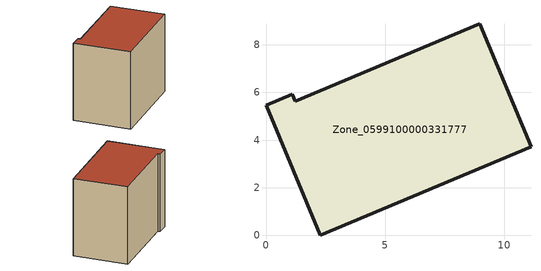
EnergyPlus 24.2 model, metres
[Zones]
Zone_0599100000331777
 floor ground (C_G): 2.28,0 0,5.46 1.11,5.92 1.22,5.64 8.98,8.89 11.13,3.71 z3.82
 wall outside (C_F): 0,5.46 2.28,0 11.13,3.71 8.98,8.89 1.22,5.64 1.11,5.92 0,5.46 z3.82:11.98
 roof outside (C_R): 8.98,8.89 1.22,5.64 1.11,5.92 0,5.46 2.28,0 11.13,3.71 z11.98
[BUILDING]
Pand.0599100000331777: North Axis=0; Terrain=City; Loads Convergence Tolerance Value=0.04; Temperature Convergence Tolerance Value=0.4; Solar Distribution=FullExterior; Maximum Number of Warmup Days=25; Minimum Number of Warmup Days=1
[Site:Location]
Rotterdam.The.Hague.AP_ZH_NLD Design_Conditions: Latitude=51.96; Longitude=4.45; Time Zone=1; Elevation=-4.5
[SITE:GROUNDTEMPERATURE:BUILDINGSURFACE]
18, 18, 18, 18, 18, 18, 18, 18, 18, 18, 18, 18
[MATERIAL] Thermal Absorptance=0.9; Solar Absorptance=0.7; Visible Absorptance=0.7
Name | Roughness | Thickness | Conductivity | Density | Specific Heat
G.TC.1975-1991 | MediumSmooth | 0.15 | 0.288461 | 540 | 1210
F.TC.1975-1991 | Rough | 0.3 | 0.230769 | 1920 | 840
R.TC.1975-1991 | MediumRough | 0.2 | 0.153846 | 1500 | 1000
[CONSTRUCTION]
C_G: G.TC.1975-1991
C_F: F.TC.1975-1991
C_R: R.TC.1975-1991
[ZONE]
Zone_0599100000331777: Type=1; Multiplier=1; Ceiling Height=Autocalculate; Volume=Autocalculate; Floor Area=autocalculate; Part of Total Floor Area=Yes
[ZONEINFILTRATION:DESIGNFLOWRATE]
Infil_Zone_0599100000331777: Zone or ZoneList or Space or SpaceList=Zone_0599100000331777; Schedule=AlwaysOn; Design Flow Rate Calculation Method=Flow/Area; Flow Rate per Floor Area=0.003; Constant Term Coefficient=1; Temperature Term Coefficient=0; Velocity Term Coefficient=0; Velocity Squared Term Coefficient=0
[HVACTEMPLATE:ZONE:IDEALLOADSAIRSYSTEM]
Zone_0599100000331777: Maximum Heating Supply Air Temperature=50; Minimum Cooling Supply Air Temperature=13; Maximum Heating Supply Air Humidity Ratio=0.0156; Minimum Cooling Supply Air Humidity Ratio=0.0077; Heating Limit=NoLimit; Cooling Limit=NoLimit; Dehumidification Control Type=ConstantSensibleHeatRatio; Cooling Sensible Heat Ratio=0.7; Dehumidification Setpoint=60; Humidification Control Type=None; Humidification Setpoint=30; Outdoor Air Method=None; Outdoor Air Flow Rate per Person=0.00944; Outdoor Air Flow Rate per Zone Floor Area=0; Outdoor Air Flow Rate per Zone=0; Demand Controlled Ventilation Type=None; Outdoor Air Economizer Type=NoEconomizer; Heat Recovery Type=None; Sensible Heat Recovery Effectiveness=0.7; Latent Heat Recovery Effectiveness=0.65
[ZONECONTROL:THERMOSTAT]
ThermostatControl_Zone_0599100000331777: Zone or ZoneList=Zone_0599100000331777; Control Type Schedule=DualSetpointControlType; Control 1=Thermostat_Zone_0599100000331777; Temperature Difference Between Cutout And Setpoint=0
[THERMOSTATSETPOINT:DUALSETPOINT]
Thermostat_Zone_0599100000331777: Heating Setpoint Temperature Schedule=HeatingSetpoint_Zone_0599100000331777; Cooling Setpoint Temperature Schedule=CoolingSetpoint_Zone_0599100000331777
[SCHEDULE:COMPACT]
HeatingSetpoint_Zone_0599100000331777: Through: 12/31, For: AllDays, Until: 24:00, 21
CoolingSetpoint_Zone_0599100000331777: Through: 12/31, For: AllDays, Until: 24:00, 24
DualSetpointControlType: Through: 12/31, For: AllDays, Until: 24:00, 4
AlwaysOn: Through: 12/31, For: AllDays, Until: 24:00, 1
